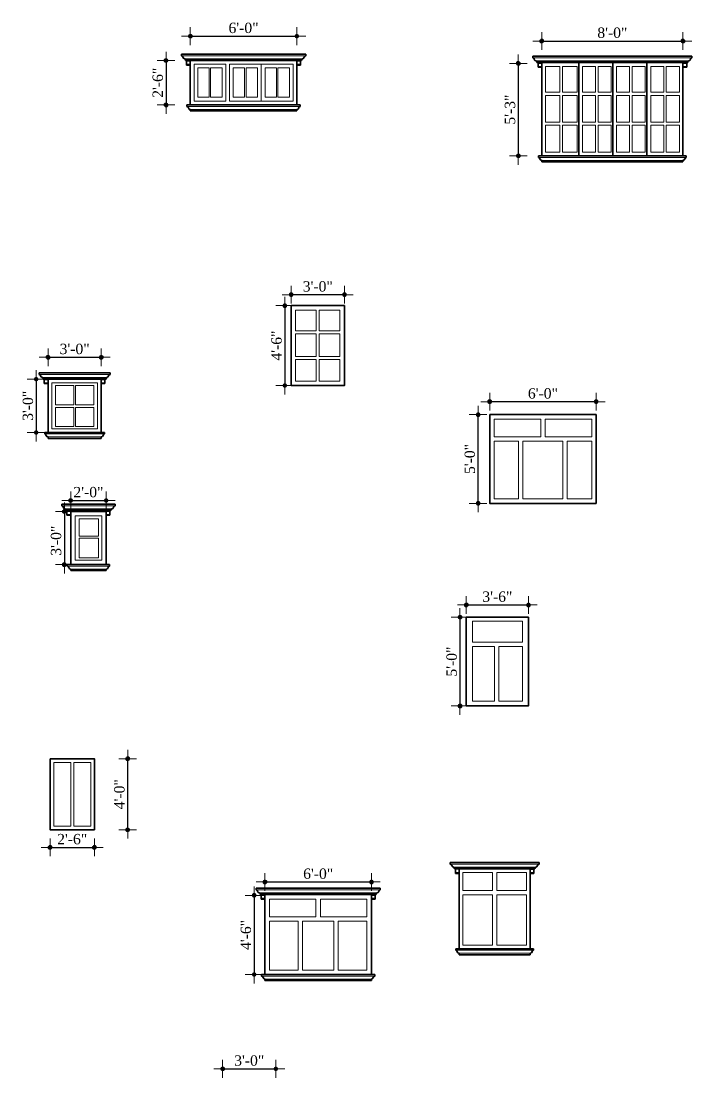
# Model space of a CAD drawing. Header units: inches. Extents: x 244 to 65245, y -2247 to 11745.
# Drawn here: x 61576 to 62030, y 9493 to 10207 of the extents above; entities that cross this region are included whole.
import ezdxf

# ---------------------------------------------------------------- set-up
doc = ezdxf.new("R2010")
doc.units = ezdxf.units.IN
doc.header["$MEASUREMENT"] = 0
for name, color, linetype, lineweight in [('CORNICE', 150, 'Continuous', 9), ('DIMENSION', 115, 'Continuous', 15), ('ELEVATION', 30, 'Continuous', 35), ('hatch', 12, 'Continuous', 9), ('WINDOW ELEVATION', 5, 'Continuous', 18), ('WINDOW FRAME', 3, 'Continuous', 15)]:
    doc.layers.add(name, color=color, linetype=linetype, lineweight=lineweight)
doc.styles.add('7 INCH', font='times.ttf', dxfattribs={"height": 7})
doc.dimstyles.new('7 INCH', dxfattribs={"dimscale": 0, "dimtxt": 7, "dimasz": 1, "dimexe": 2, "dimexo": 9, "dimgap": 2, "dimtad": 1, "dimdec": 0, "dimzin": 3, "dimdsep": 46, "dimlunit": 4, "dimtxsty": '7 INCH', "dimblk": 'DIM', "dimcen": 3, "dimdle": 3, "dimse1": 1, "dimse2": 1, "dimclrd": 256, "dimclre": 256, "dimclrt": 7, "dimadec": 1, "dimazin": 2, "dimtfac": 1, "dimtdec": 0, "dimtix": 1, "dimtofl": 0, "dimtmove": 2, "dimatfit": 3, "dimldrblk": 'DIM', "dimfxl": 2, "dimfrac": 2, "dimtolj": 2, "dimtzin": 0, "dimarcsym": 0})

# ---------------------------------------------------------------- blocks, each defined once
blk = doc.blocks.new('DIM')
at = {"layer": 'DIMENSION'}
h = blk.add_hatch(color=256, dxfattribs=at)
h.paths.add_polyline_path([(0, 1.28), (0, 0), (1.28, 0, 0.414214)])
h.paths.add_polyline_path([(1.28, 0), (0, 0), (0, -1.28, 0.414214)])
h.paths.add_polyline_path([(0, 0), (-1.28, 0, 0.414214), (0, -1.28)])
h.paths.add_polyline_path([(0, 1.28, 0.414214), (-1.28, 0), (0, 0)])
for p, q in [((-6, 0), (6, 0)), ((0, 6), (0, -6))]:
    blk.add_line(p, q, dxfattribs=at)
blk.add_circle((0, 0), 1.28, dxfattribs=at)
blk = doc.blocks.new('*D200')
at = {"layer": 'Defpoints', "color": 0, "lineweight": -2, "ltscale": 2, "transparency": 16777216}
for p in [(61625.67, 9708.99), (61648.19, 9708.99), (61625.67, 9660.99)]:
    blk.add_point(p, dxfattribs=at)
at = {"layer": 'ELEVATION', "lineweight": -2, "ltscale": 2, "transparency": 16777216}
blk.add_line((61648.19, 9661.99), (61648.19, 9707.99), dxfattribs=at)
for p, rotation in [((61648.19, 9708.99), 90), ((61648.19, 9660.99), 270)]:
    blk.add_blockref('DIM', p, dxfattribs=dict(at, rotation=rotation))
at = {"layer": 'ELEVATION', "color": 7, "ltscale": 2, "transparency": 16777216, "insert": (61642.63, 9684.99), "char_height": 7, "attachment_point": 5, "rotation": 90, "style": '7 INCH'}
blk.add_mtext('\\A2;4\'-0"', dxfattribs=at)
blk = doc.blocks.new('*D201')
at = {"layer": 'Defpoints', "color": 0, "lineweight": -2, "ltscale": 2, "transparency": 16777216}
for p in [(61595.67, 9660.99), (61625.67, 9660.99), (61625.67, 9649.07)]:
    blk.add_point(p, dxfattribs=at)
at = {"layer": 'ELEVATION', "lineweight": -2, "ltscale": 2, "transparency": 16777216}
blk.add_line((61596.67, 9649.07), (61624.67, 9649.07), dxfattribs=at)
at = {"layer": 'ELEVATION', "lineweight": -2, "ltscale": 2, "transparency": 16777216, "rotation": 180}
blk.add_blockref('DIM', (61595.67, 9649.07), dxfattribs=at)
at = {"layer": 'ELEVATION', "lineweight": -2, "ltscale": 2, "transparency": 16777216}
blk.add_blockref('DIM', (61625.67, 9649.07), dxfattribs=at)
at = {"layer": 'ELEVATION', "color": 7, "ltscale": 2, "transparency": 16777216, "insert": (61610.67, 9654.63), "char_height": 7, "attachment_point": 5, "style": '7 INCH'}
blk.add_mtext('\\A2;2\'-6"', dxfattribs=at)
blk = doc.blocks.new('*D141')
at = {"layer": 'Defpoints', "color": 0, "lineweight": -2, "ltscale": 2, "transparency": 16777216}
for p in [(61812.97, 9625.69), (61740.97, 9616.65), (61812.97, 9617.15)]:
    blk.add_point(p, dxfattribs=at)
at = {"layer": 'DIMENSION', "lineweight": -2, "ltscale": 2, "transparency": 16777216}
blk.add_line((61741.97, 9625.69), (61811.97, 9625.69), dxfattribs=at)
at = {"layer": 'DIMENSION', "lineweight": -2, "ltscale": 2, "transparency": 16777216, "rotation": 180}
blk.add_blockref('DIM', (61740.97, 9625.69), dxfattribs=at)
at = {"layer": 'DIMENSION', "lineweight": -2, "ltscale": 2, "transparency": 16777216}
blk.add_blockref('DIM', (61812.97, 9625.69), dxfattribs=at)
at = {"layer": 'DIMENSION', "color": 7, "ltscale": 2, "transparency": 16777216, "insert": (61776.97, 9631.25), "char_height": 7, "attachment_point": 5, "style": '7 INCH'}
blk.add_mtext('\\A2;6\'-0"', dxfattribs=at)
blk = doc.blocks.new('*D142')
at = {"layer": 'Defpoints', "color": 0, "lineweight": -2, "ltscale": 2, "transparency": 16777216}
for p in [(61740.97, 9616.65), (61733.67, 9563.15), (61740.97, 9563.15)]:
    blk.add_point(p, dxfattribs=at)
at = {"layer": 'DIMENSION', "lineweight": -2, "ltscale": 2, "transparency": 16777216}
blk.add_line((61733.67, 9615.65), (61733.67, 9564.15), dxfattribs=at)
for p, rotation in [((61733.67, 9616.65), 90), ((61733.67, 9563.15), 270)]:
    blk.add_blockref('DIM', p, dxfattribs=dict(at, rotation=rotation))
at = {"layer": 'DIMENSION', "color": 7, "ltscale": 2, "transparency": 16777216, "insert": (61728.11, 9589.9), "char_height": 7, "attachment_point": 5, "rotation": 90, "style": '7 INCH'}
blk.add_mtext('\\A2;4\'-6"', dxfattribs=at)
blk = doc.blocks.new('*D83')
at = {"layer": 'Defpoints', "color": 0, "lineweight": -2, "ltscale": 2, "transparency": 16777216}
for p in [(61928.09, 10178.83), (61912.25, 10116.33), (61928.09, 10116.33)]:
    blk.add_point(p, dxfattribs=at)
at = {"layer": 'DIMENSION', "lineweight": -2, "ltscale": 2, "transparency": 16777216}
blk.add_line((61912.25, 10177.83), (61912.25, 10117.33), dxfattribs=at)
for p, rotation in [((61912.25, 10178.83), 90), ((61912.25, 10116.33), 270)]:
    blk.add_blockref('DIM', p, dxfattribs=dict(at, rotation=rotation))
at = {"layer": 'DIMENSION', "color": 7, "ltscale": 2, "transparency": 16777216, "insert": (61906.69, 10147.58), "char_height": 7, "attachment_point": 5, "rotation": 90, "style": '7 INCH'}
blk.add_mtext('\\A2;5\'-3"', dxfattribs=at)
blk = doc.blocks.new('*D84')
at = {"layer": 'Defpoints', "color": 0, "lineweight": -2, "ltscale": 2, "transparency": 16777216}
for p in [(62023.6, 10193.95), (61928.09, 10172.02), (62023.6, 10172.02)]:
    blk.add_point(p, dxfattribs=at)
at = {"layer": 'DIMENSION', "lineweight": -2, "ltscale": 2, "transparency": 16777216}
blk.add_line((61929.09, 10193.95), (62022.6, 10193.95), dxfattribs=at)
at = {"layer": 'DIMENSION', "lineweight": -2, "ltscale": 2, "transparency": 16777216, "rotation": 180}
blk.add_blockref('DIM', (61928.09, 10193.95), dxfattribs=at)
at = {"layer": 'DIMENSION', "lineweight": -2, "ltscale": 2, "transparency": 16777216}
blk.add_blockref('DIM', (62023.6, 10193.95), dxfattribs=at)
at = {"layer": 'DIMENSION', "color": 7, "ltscale": 2, "transparency": 16777216, "insert": (61975.85, 10199.51), "char_height": 7, "attachment_point": 5, "style": '7 INCH'}
blk.add_mtext('\\A2;8\'-0"', dxfattribs=at)
blk = doc.blocks.new('*D47')
at = {"layer": 'Defpoints', "color": 0, "lineweight": -2, "ltscale": 2, "transparency": 16777216}
for p in [(61762.52, 10197.22), (61690.52, 10175.84), (61762.52, 10175.84)]:
    blk.add_point(p, dxfattribs=at)
at = {"layer": 'DIMENSION', "lineweight": -2, "ltscale": 2, "transparency": 16777216}
blk.add_line((61691.52, 10197.22), (61761.52, 10197.22), dxfattribs=at)
at = {"layer": 'DIMENSION', "lineweight": -2, "ltscale": 2, "transparency": 16777216, "rotation": 180}
blk.add_blockref('DIM', (61690.52, 10197.22), dxfattribs=at)
at = {"layer": 'DIMENSION', "lineweight": -2, "ltscale": 2, "transparency": 16777216}
blk.add_blockref('DIM', (61762.52, 10197.22), dxfattribs=at)
at = {"layer": 'DIMENSION', "color": 7, "ltscale": 2, "transparency": 16777216, "insert": (61726.52, 10202.78), "char_height": 7, "attachment_point": 5, "style": '7 INCH'}
blk.add_mtext('\\A2;6\'-0"', dxfattribs=at)
blk = doc.blocks.new('*D48')
at = {"layer": 'Defpoints', "color": 0, "lineweight": -2, "ltscale": 2, "transparency": 16777216}
for p in [(61693.27, 10180.74), (61674.11, 10150.74), (61693.27, 10150.74)]:
    blk.add_point(p, dxfattribs=at)
at = {"layer": 'DIMENSION', "lineweight": -2, "ltscale": 2, "transparency": 16777216}
blk.add_line((61674.11, 10179.74), (61674.11, 10151.74), dxfattribs=at)
for p, rotation in [((61674.11, 10180.74), 90), ((61674.11, 10150.74), 270)]:
    blk.add_blockref('DIM', p, dxfattribs=dict(at, rotation=rotation))
at = {"layer": 'DIMENSION', "color": 7, "ltscale": 2, "transparency": 16777216, "insert": (61668.55, 10165.74), "char_height": 7, "attachment_point": 5, "rotation": 90, "style": '7 INCH'}
blk.add_mtext('\\A2;2\'-6"', dxfattribs=at)
blk = doc.blocks.new('*D49')
at = {"layer": 'Defpoints', "color": 0, "lineweight": -2, "ltscale": 2, "transparency": 16777216}
for p in [(61630.32, 9980.25), (61594.32, 9960.51), (61630.32, 9960.51)]:
    blk.add_point(p, dxfattribs=at)
at = {"layer": 'DIMENSION', "lineweight": -2, "ltscale": 2, "transparency": 16777216}
blk.add_line((61595.32, 9980.25), (61629.32, 9980.25), dxfattribs=at)
at = {"layer": 'DIMENSION', "lineweight": -2, "ltscale": 2, "transparency": 16777216, "rotation": 180}
blk.add_blockref('DIM', (61594.32, 9980.25), dxfattribs=at)
at = {"layer": 'DIMENSION', "lineweight": -2, "ltscale": 2, "transparency": 16777216}
blk.add_blockref('DIM', (61630.32, 9980.25), dxfattribs=at)
at = {"layer": 'DIMENSION', "color": 7, "ltscale": 2, "transparency": 16777216, "insert": (61612.32, 9985.82), "char_height": 7, "attachment_point": 5, "style": '7 INCH'}
blk.add_mtext('\\A2;3\'-0"', dxfattribs=at)
blk = doc.blocks.new('*D50')
at = {"layer": 'Defpoints', "color": 0, "lineweight": -2, "ltscale": 2, "transparency": 16777216}
for p in [(61596.42, 9965.44), (61586.31, 9929.44), (61596.42, 9929.44)]:
    blk.add_point(p, dxfattribs=at)
at = {"layer": 'DIMENSION', "lineweight": -2, "ltscale": 2, "transparency": 16777216}
blk.add_line((61586.31, 9964.44), (61586.31, 9930.44), dxfattribs=at)
for p, rotation in [((61586.31, 9965.44), 90), ((61586.31, 9929.44), 270)]:
    blk.add_blockref('DIM', p, dxfattribs=dict(at, rotation=rotation))
at = {"layer": 'DIMENSION', "color": 7, "ltscale": 2, "transparency": 16777216, "insert": (61580.75, 9947.44), "char_height": 7, "attachment_point": 5, "rotation": 90, "style": '7 INCH'}
blk.add_mtext('\\A2;3\'-0"', dxfattribs=at)
blk = doc.blocks.new('*D87')
at = {"layer": 'Defpoints', "color": 0, "lineweight": -2, "ltscale": 2, "transparency": 16777216}
for p in [(61885.1, 9941.51), (61892.91, 9941.51), (61892.91, 9881.51)]:
    blk.add_point(p, dxfattribs=at)
at = {"layer": 'DIMENSION', "lineweight": -2, "ltscale": 2, "transparency": 16777216}
blk.add_line((61885.1, 9882.51), (61885.1, 9940.51), dxfattribs=at)
for p, rotation in [((61885.1, 9941.51), 90), ((61885.1, 9881.51), 270)]:
    blk.add_blockref('DIM', p, dxfattribs=dict(at, rotation=rotation))
at = {"layer": 'DIMENSION', "color": 7, "ltscale": 2, "transparency": 16777216, "insert": (61879.54, 9911.51), "char_height": 7, "attachment_point": 5, "rotation": 90, "style": '7 INCH'}
blk.add_mtext('\\A2;5\'-0"', dxfattribs=at)
blk = doc.blocks.new('*D88')
at = {"layer": 'Defpoints', "color": 0, "lineweight": -2, "transparency": 16777216}
for p in [(61892.91, 9950.21), (61892.91, 9941.51), (61964.91, 9941.51)]:
    blk.add_point(p, dxfattribs=at)
at = {"layer": 'hatch', "lineweight": -2, "transparency": 16777216}
blk.add_line((61963.91, 9950.21), (61893.91, 9950.21), dxfattribs=at)
at = {"layer": 'hatch', "lineweight": -2, "transparency": 16777216, "rotation": 180}
blk.add_blockref('DIM', (61892.91, 9950.21), dxfattribs=at)
at = {"layer": 'hatch', "lineweight": -2, "transparency": 16777216}
blk.add_blockref('DIM', (61964.91, 9950.21), dxfattribs=at)
at = {"layer": 'hatch', "color": 7, "transparency": 16777216, "insert": (61928.91, 9955.78), "char_height": 7, "attachment_point": 5, "style": '7 INCH'}
blk.add_mtext('\\A2;6\'-0"', dxfattribs=at)
blk = doc.blocks.new('*D89')
at = {"layer": 'Defpoints', "color": 0, "lineweight": -2, "ltscale": 2, "transparency": 16777216}
for p in [(61877.11, 9804.61), (61872.82, 9744.61), (61877.11, 9744.61)]:
    blk.add_point(p, dxfattribs=at)
at = {"layer": 'DIMENSION', "lineweight": -2, "ltscale": 2, "transparency": 16777216}
blk.add_line((61872.82, 9803.61), (61872.82, 9745.61), dxfattribs=at)
for p, rotation in [((61872.82, 9804.61), 90), ((61872.82, 9744.61), 270)]:
    blk.add_blockref('DIM', p, dxfattribs=dict(at, rotation=rotation))
at = {"layer": 'DIMENSION', "color": 7, "ltscale": 2, "transparency": 16777216, "insert": (61867.26, 9774.61), "char_height": 7, "attachment_point": 5, "rotation": 90, "style": '7 INCH'}
blk.add_mtext('\\A2;5\'-0"', dxfattribs=at)
blk = doc.blocks.new('*D90')
at = {"layer": 'Defpoints', "color": 0, "lineweight": -2, "transparency": 16777216}
for p in [(61919.11, 9812.88), (61877.11, 9804.61), (61919.11, 9804.61)]:
    blk.add_point(p, dxfattribs=at)
at = {"layer": 'DIMENSION', "lineweight": -2, "transparency": 16777216}
blk.add_line((61878.11, 9812.88), (61918.11, 9812.88), dxfattribs=at)
at = {"layer": 'DIMENSION', "lineweight": -2, "transparency": 16777216, "rotation": 180}
blk.add_blockref('DIM', (61877.11, 9812.88), dxfattribs=at)
at = {"layer": 'DIMENSION', "lineweight": -2, "transparency": 16777216}
blk.add_blockref('DIM', (61919.11, 9812.88), dxfattribs=at)
at = {"layer": 'DIMENSION', "color": 7, "transparency": 16777216, "insert": (61898.11, 9818.44), "char_height": 7, "attachment_point": 5, "style": '7 INCH'}
blk.add_mtext('\\A2;3\'-6"', dxfattribs=at)
blk = doc.blocks.new('*D57')
at = {"layer": 'Defpoints', "color": 0, "lineweight": -2, "ltscale": 2, "transparency": 16777216}
for p in [(61609.65, 9876.11), (61605.36, 9840.11), (61609.65, 9840.11)]:
    blk.add_point(p, dxfattribs=at)
at = {"layer": 'DIMENSION', "lineweight": -2, "ltscale": 2, "transparency": 16777216}
blk.add_line((61605.36, 9875.11), (61605.36, 9841.11), dxfattribs=at)
for p, rotation in [((61605.36, 9876.11), 90), ((61605.36, 9840.11), 270)]:
    blk.add_blockref('DIM', p, dxfattribs=dict(at, rotation=rotation))
at = {"layer": 'DIMENSION', "color": 7, "ltscale": 2, "transparency": 16777216, "insert": (61599.8, 9856.29), "char_height": 7, "attachment_point": 5, "rotation": 90, "style": '7 INCH'}
blk.add_mtext('\\A2;3\'-0"', dxfattribs=at)
blk = doc.blocks.new('*D58')
at = {"layer": 'Defpoints', "color": 0, "lineweight": -2, "ltscale": 2, "transparency": 16777216}
for p in [(61633.65, 9883.52), (61609.65, 9876.11), (61633.65, 9876.11)]:
    blk.add_point(p, dxfattribs=at)
at = {"layer": 'DIMENSION', "lineweight": -2, "ltscale": 2, "transparency": 16777216}
blk.add_line((61610.65, 9883.52), (61632.65, 9883.52), dxfattribs=at)
at = {"layer": 'DIMENSION', "lineweight": -2, "ltscale": 2, "transparency": 16777216, "rotation": 180}
blk.add_blockref('DIM', (61609.65, 9883.52), dxfattribs=at)
at = {"layer": 'DIMENSION', "lineweight": -2, "ltscale": 2, "transparency": 16777216}
blk.add_blockref('DIM', (61633.65, 9883.52), dxfattribs=at)
at = {"layer": 'DIMENSION', "color": 7, "ltscale": 2, "transparency": 16777216, "insert": (61621.65, 9889.08), "char_height": 7, "attachment_point": 5, "style": '7 INCH'}
blk.add_mtext('\\A2;2\'-0"', dxfattribs=at)
blk = doc.blocks.new('*D61')
at = {"layer": 'Defpoints', "color": 0, "lineweight": -2, "ltscale": 2, "transparency": 16777216}
for p in [(61758.71, 10015.13), (61754.43, 9961.13), (61758.71, 9961.13)]:
    blk.add_point(p, dxfattribs=at)
at = {"layer": 'DIMENSION', "lineweight": -2, "ltscale": 2, "transparency": 16777216}
blk.add_line((61754.43, 10014.13), (61754.43, 9962.13), dxfattribs=at)
for p, rotation in [((61754.43, 10015.13), 90), ((61754.43, 9961.13), 270)]:
    blk.add_blockref('DIM', p, dxfattribs=dict(at, rotation=rotation))
at = {"layer": 'DIMENSION', "color": 7, "ltscale": 2, "transparency": 16777216, "insert": (61748.87, 9988.13), "char_height": 7, "attachment_point": 5, "rotation": 90, "style": '7 INCH'}
blk.add_mtext('\\A2;4\'-6"', dxfattribs=at)
blk = doc.blocks.new('*D62')
at = {"layer": 'Defpoints', "color": 0, "lineweight": -2, "transparency": 16777216}
for p in [(61758.71, 10022.53), (61758.71, 10015.13), (61794.71, 10015.13)]:
    blk.add_point(p, dxfattribs=at)
at = {"layer": 'DIMENSION', "lineweight": -2, "transparency": 16777216}
blk.add_line((61793.71, 10022.53), (61759.71, 10022.53), dxfattribs=at)
at = {"layer": 'DIMENSION', "lineweight": -2, "transparency": 16777216, "rotation": 180}
blk.add_blockref('DIM', (61758.71, 10022.53), dxfattribs=at)
at = {"layer": 'DIMENSION', "lineweight": -2, "transparency": 16777216}
blk.add_blockref('DIM', (61794.71, 10022.53), dxfattribs=at)
at = {"layer": 'DIMENSION', "color": 7, "transparency": 16777216, "insert": (61776.71, 10028.1), "char_height": 7, "attachment_point": 5, "style": '7 INCH'}
blk.add_mtext('\\A2;3\'-0"', dxfattribs=at)
blk = doc.blocks.new('*D74')
at = {"layer": 'Defpoints', "color": 0, "lineweight": -2, "transparency": 16777216}
for p in [(61748.36, 9499.44), (61712.36, 9491.38), (61748.36, 9491.38)]:
    blk.add_point(p, dxfattribs=at)
at = {"layer": 'DIMENSION', "lineweight": -2, "transparency": 16777216}
blk.add_line((61713.36, 9499.44), (61747.36, 9499.44), dxfattribs=at)
at = {"layer": 'DIMENSION', "lineweight": -2, "transparency": 16777216, "rotation": 180}
blk.add_blockref('DIM', (61712.36, 9499.44), dxfattribs=at)
at = {"layer": 'DIMENSION', "lineweight": -2, "transparency": 16777216}
blk.add_blockref('DIM', (61748.36, 9499.44), dxfattribs=at)
at = {"layer": 'DIMENSION', "color": 7, "transparency": 16777216, "insert": (61730.36, 9505), "char_height": 7, "attachment_point": 5, "style": '7 INCH'}
blk.add_mtext('\\A2;3\'-0"', dxfattribs=at)

msp = doc.modelspace()

# ---------------------------------------------------------------- linework, layer by layer
at = {"layer": 'CORNICE'}
for p, q in [((61768.52, 10184.01), (61684.52, 10184.01)), ((61766.26, 10181.98), (61686.78, 10181.98)), ((61765.76, 10181.49), (61687.28, 10181.49)), ((61690.52, 10180.24), (61688.02, 10180.24)), ((61690.52, 10178.24), (61688.02, 10178.24)), ((61762.52, 10180.24), (61765.02, 10180.24)), ((61762.52, 10178.24), (61765.02, 10178.24)), ((62029.6, 10182.6), (61922.09, 10182.6)), ((62027.34, 10180.57), (61924.35, 10180.57)), ((62026.84, 10180.08), (61924.85, 10180.08)), ((61928.09, 10178.83), (61925.59, 10178.83)), ((62023.6, 10178.83), (62026.1, 10178.83)), ((61928.09, 10176.83), (61925.59, 10176.83)), ((62023.6, 10176.83), (62026.1, 10176.83)), ((61764.78, 10149.74), (61688.26, 10149.74)), ((61762.52, 10147.71), (61690.52, 10147.71)), ((62025.86, 10115.33), (61925.83, 10115.33)), ((62023.6, 10113.3), (61928.09, 10113.3)), ((61636.32, 9968.71), (61588.32, 9968.71)), ((61634.06, 9966.68), (61590.58, 9966.68)), ((61633.56, 9966.19), (61590.58, 9966.19)), ((61594.32, 9964.94), (61591.82, 9964.94)), ((61594.32, 9962.94), (61591.82, 9962.94)), ((61630.32, 9964.94), (61632.82, 9964.94)), ((61630.32, 9962.94), (61632.82, 9962.94)), ((61632.58, 9928.44), (61592.06, 9928.44)), ((61630.32, 9926.41), (61594.32, 9926.41)), ((61639.65, 9879.88), (61603.65, 9879.88)), ((61637.39, 9877.86), (61605.91, 9877.86)), ((61637.39, 9877.36), (61606.41, 9877.36)), ((61609.65, 9876.11), (61607.15, 9876.11)), ((61609.65, 9874.11), (61607.15, 9874.11)), ((61633.65, 9876.11), (61636.15, 9876.11)), ((61633.65, 9874.11), (61636.15, 9874.11)), ((61635.91, 9839.11), (61607.39, 9839.11)), ((61633.65, 9837.09), (61609.65, 9837.09)), ((61926.27, 9637.79), (61866.27, 9637.79)), ((61924.01, 9635.76), (61868.53, 9635.76)), ((61923.51, 9635.27), (61868.53, 9635.27)), ((61872.27, 9632.02), (61869.77, 9632.02)), ((61920.27, 9634.02), (61922.77, 9634.02)), ((61920.27, 9632.02), (61922.77, 9632.02)), ((61818.97, 9620.42), (61734.97, 9620.42)), ((61816.71, 9618.39), (61737.23, 9618.39)), ((61816.21, 9617.9), (61737.73, 9617.9)), ((61740.97, 9616.65), (61738.47, 9616.65)), ((61740.97, 9614.65), (61738.47, 9614.65)), ((61812.97, 9616.65), (61815.47, 9616.65)), ((61812.97, 9614.65), (61815.47, 9614.65)), ((61922.53, 9579.52), (61870.01, 9579.52)), ((61920.27, 9577.49), (61872.27, 9577.49)), ((61815.23, 9562.15), (61738.71, 9562.15)), ((61812.97, 9560.12), (61740.97, 9560.12))]:
    msp.add_line(p, q, dxfattribs=at)
at = {"layer": 'DIMENSION', "ltscale": 2}
for p, q in [((61940.44, 10176.83), (61940.44, 10159.42)), ((61952, 10176.83), (61952, 10159.42)), ((61964.49, 10176.83), (61964.49, 10159.42)), ((61975.06, 10176.83), (61975.06, 10159.42)), ((61987.44, 10176.83), (61987.44, 10159.42)), ((61998, 10176.83), (61998, 10159.42)), ((62010.6, 10176.83), (62010.6, 10159.42)), ((62021.17, 10176.83), (62021.17, 10159.42)), ((61930.59, 10159.42), (61940.44, 10159.42)), ((61930.59, 10157.22), (61940.44, 10157.22)), ((61940.44, 10157.22), (61940.44, 10139.2)), ((61942.16, 10159.42), (61952, 10159.42)), ((61942.16, 10157.22), (61952, 10157.22)), ((61952, 10157.22), (61952, 10139.2)), ((61955.65, 10159.42), (61964.49, 10159.42)), ((61955.65, 10157.22), (61964.49, 10157.22)), ((61964.49, 10157.22), (61964.49, 10139.2)), ((61966.21, 10159.42), (61975.06, 10159.42)), ((61966.21, 10157.22), (61975.06, 10157.22)), ((61975.06, 10157.22), (61975.06, 10139.2)), ((61978.59, 10159.42), (61987.44, 10159.42)), ((61978.59, 10157.22), (61987.44, 10157.22)), ((61987.44, 10157.22), (61987.44, 10139.2)), ((61989.16, 10159.42), (61998, 10159.42)), ((61989.16, 10157.22), (61998, 10157.22)), ((61998, 10157.22), (61998, 10139.2)), ((62001.76, 10159.42), (62010.6, 10159.42)), ((62001.76, 10157.22), (62010.6, 10157.22)), ((62010.6, 10157.22), (62010.6, 10139.2)), ((62012.33, 10159.42), (62021.17, 10159.42)), ((62012.33, 10157.22), (62021.17, 10157.22)), ((62021.17, 10157.22), (62021.17, 10139.2)), ((61930.59, 10137.08), (61940.44, 10137.08)), ((61940.44, 10137.08), (61940.44, 10118.83)), ((61942.16, 10137.08), (61952, 10137.08)), ((61952, 10137.08), (61952, 10118.83)), ((61955.65, 10137.08), (61964.49, 10137.08)), ((61964.49, 10137.08), (61964.49, 10118.83)), ((61966.21, 10137.08), (61975.06, 10137.08)), ((61975.06, 10137.08), (61975.06, 10118.83)), ((61978.59, 10137.08), (61987.44, 10137.08)), ((61987.44, 10137.08), (61987.44, 10118.83)), ((61989.16, 10137.08), (61998, 10137.08)), ((61998, 10137.08), (61998, 10118.83)), ((62001.76, 10137.08), (62010.6, 10137.08)), ((62010.6, 10137.08), (62010.6, 10118.83)), ((62012.33, 10137.08), (62021.17, 10137.08)), ((62021.17, 10137.08), (62021.17, 10118.83))]:
    msp.add_line(p, q, dxfattribs=at)
msp.add_lwpolyline([(61612.65, 9873.11), (61612.65, 9843.11), (61630.65, 9843.11), (61630.65, 9873.11), (61612.65, 9873.11), (61612.65, 9873.07)], dxfattribs=at)
for points in [[(61615.46, 9870.99), (61628.39, 9870.99), (61628.39, 9859.28), (61615.46, 9859.28)], [(61615.49, 9858.03), (61628.43, 9858.03), (61628.43, 9844.79), (61615.49, 9844.79)]]:
    msp.add_lwpolyline(points, close=True, dxfattribs=at)
at = {"layer": 'ELEVATION', "linetype": 'Continuous'}
for p, q in [((61768.52, 10185.01), (61684.52, 10185.01)), ((61684.52, 10184.01), (61684.52, 10185.01)), ((61684.52, 10184.01), (61684.52, 10185.01)), ((61768.52, 10184.01), (61768.52, 10185.01)), ((61768.52, 10184.01), (61768.52, 10185.01)), ((61686.78, 10181.98), (61686.78, 10181.49)), ((61687.28, 10181.49), (61686.78, 10181.49)), ((61687.28, 10181.49), (61687.28, 10180.74)), ((61688.02, 10180.74), (61687.28, 10180.74)), ((61688.02, 10180.74), (61688.02, 10177.74)), ((61688.02, 10180.74), (61765.02, 10180.74)), ((61690.52, 10177.74), (61688.02, 10177.74)), ((61762.52, 10177.74), (61765.02, 10177.74)), ((61765.02, 10180.74), (61765.76, 10180.74)), ((61765.02, 10180.74), (61765.02, 10177.74)), ((61765.76, 10181.49), (61766.26, 10181.49)), ((61765.76, 10181.49), (61765.76, 10180.74)), ((61766.26, 10181.98), (61766.26, 10181.49)), ((62029.6, 10183.6), (61922.09, 10183.6)), ((61922.09, 10182.6), (61922.09, 10183.6)), ((61922.09, 10182.6), (61922.09, 10183.6)), ((61924.35, 10180.57), (61924.35, 10180.08)), ((61924.85, 10180.08), (61924.35, 10180.08)), ((61924.85, 10180.08), (61924.85, 10179.33)), ((61925.59, 10179.33), (61924.85, 10179.33)), ((61925.59, 10179.33), (61925.59, 10176.33)), ((61925.59, 10179.33), (62026.1, 10179.33)), ((61953.15, 10179.33), (61953.15, 10116.33)), ((61976.21, 10179.33), (61976.21, 10116.33)), ((61999.26, 10179.33), (61999.26, 10116.33)), ((62026.1, 10179.33), (62026.84, 10179.33)), ((62026.1, 10179.33), (62026.1, 10176.33)), ((62026.84, 10180.08), (62027.34, 10180.08)), ((62026.84, 10180.08), (62026.84, 10179.33)), ((62027.34, 10180.57), (62027.34, 10180.08)), ((62029.6, 10182.6), (62029.6, 10183.6)), ((62029.6, 10182.6), (62029.6, 10183.6)), ((61928.09, 10176.33), (61925.59, 10176.33)), ((62023.6, 10176.33), (62026.1, 10176.33)), ((61688.26, 10149.74), (61688.26, 10150.74)), ((61764.78, 10150.74), (61688.26, 10150.74)), ((61764.78, 10149.74), (61764.78, 10150.74)), ((61690.52, 10147.71), (61690.52, 10146.74)), ((61762.52, 10146.74), (61690.52, 10146.74)), ((61762.52, 10147.71), (61762.52, 10146.74)), ((61925.83, 10115.33), (61925.83, 10116.33)), ((62025.86, 10116.33), (61925.83, 10116.33)), ((61928.09, 10113.3), (61928.09, 10112.33)), ((62023.6, 10113.3), (62023.6, 10112.33)), ((62025.86, 10115.33), (62025.86, 10116.33)), ((62023.6, 10112.33), (61928.09, 10112.33)), ((61636.32, 9969.71), (61588.32, 9969.71)), ((61588.32, 9968.71), (61588.32, 9969.71)), ((61588.32, 9968.71), (61588.32, 9969.71)), ((61590.58, 9966.68), (61590.58, 9966.19)), ((61591.08, 9966.19), (61590.58, 9966.19)), ((61591.08, 9966.19), (61591.08, 9965.44)), ((61591.82, 9965.44), (61591.08, 9965.44)), ((61591.08, 9965.44), (61632.82, 9965.44)), ((61591.82, 9965.44), (61591.82, 9962.44)), ((61632.82, 9965.44), (61633.56, 9965.44)), ((61632.82, 9965.44), (61632.82, 9962.44)), ((61633.56, 9966.19), (61634.06, 9966.19)), ((61633.56, 9966.19), (61633.56, 9965.44)), ((61634.06, 9966.68), (61634.06, 9966.19)), ((61636.32, 9968.71), (61636.32, 9969.71)), ((61636.32, 9968.71), (61636.32, 9969.71)), ((61594.32, 9962.44), (61591.82, 9962.44)), ((61630.32, 9962.44), (61632.82, 9962.44)), ((61592.06, 9928.44), (61592.06, 9929.44)), ((61632.58, 9929.44), (61592.06, 9929.44)), ((61632.58, 9928.44), (61632.58, 9929.44)), ((61594.32, 9926.41), (61594.32, 9925.44)), ((61630.32, 9925.44), (61594.32, 9925.44)), ((61630.32, 9926.41), (61630.32, 9925.44)), ((61639.65, 9880.88), (61603.65, 9880.88)), ((61603.65, 9879.88), (61603.65, 9880.88)), ((61603.65, 9879.88), (61603.65, 9880.88)), ((61605.91, 9877.86), (61605.91, 9877.36)), ((61606.41, 9877.36), (61605.91, 9877.36)), ((61606.41, 9877.36), (61606.41, 9876.61)), ((61636.89, 9877.36), (61636.89, 9876.61)), ((61636.89, 9877.36), (61637.39, 9877.36)), ((61637.39, 9877.86), (61637.39, 9877.36)), ((61639.65, 9879.88), (61639.65, 9880.88)), ((61639.65, 9879.88), (61639.65, 9880.88)), ((61607.15, 9876.61), (61606.41, 9876.61)), ((61607.15, 9876.61), (61636.89, 9876.61)), ((61607.15, 9876.61), (61607.15, 9873.61)), ((61609.65, 9873.61), (61607.15, 9873.61)), ((61633.65, 9873.61), (61636.15, 9873.61)), ((61636.15, 9876.61), (61636.15, 9873.61)), ((61636.15, 9876.61), (61636.89, 9876.61)), ((61607.38, 9839.11), (61607.38, 9840.11)), ((61635.91, 9840.11), (61609.65, 9840.11)), ((61609.65, 9837.09), (61609.65, 9836.11)), ((61633.65, 9836.11), (61609.65, 9836.11)), ((61633.65, 9837.09), (61633.65, 9836.11)), ((61635.92, 9839.11), (61635.92, 9840.11)), ((61926.27, 9638.79), (61866.27, 9638.79)), ((61866.27, 9637.79), (61866.27, 9638.79)), ((61866.27, 9637.79), (61866.27, 9638.79)), ((61868.53, 9635.76), (61868.53, 9635.27)), ((61869.03, 9635.27), (61868.53, 9635.27)), ((61869.03, 9635.27), (61869.03, 9634.52)), ((61869.77, 9634.52), (61869.03, 9634.52)), ((61869.03, 9634.52), (61922.77, 9634.52)), ((61869.77, 9634.52), (61869.77, 9631.52)), ((61922.77, 9634.52), (61923.51, 9634.52)), ((61922.77, 9634.52), (61922.77, 9631.52)), ((61923.51, 9635.27), (61924.01, 9635.27)), ((61923.51, 9635.27), (61923.51, 9634.52)), ((61924.01, 9635.76), (61924.01, 9635.27)), ((61926.27, 9637.79), (61926.27, 9638.79)), ((61926.27, 9637.79), (61926.27, 9638.79)), ((61872.27, 9631.52), (61869.77, 9631.52)), ((61920.27, 9631.52), (61922.77, 9631.52)), ((61818.97, 9621.42), (61734.97, 9621.42)), ((61734.97, 9620.42), (61734.97, 9621.42)), ((61734.97, 9620.42), (61734.97, 9621.42)), ((61818.97, 9620.42), (61818.97, 9621.42)), ((61818.97, 9620.42), (61818.97, 9621.42)), ((61737.23, 9618.39), (61737.23, 9617.9)), ((61737.73, 9617.9), (61737.23, 9617.9)), ((61737.73, 9617.9), (61737.73, 9617.15)), ((61738.47, 9617.15), (61737.73, 9617.15)), ((61738.47, 9617.15), (61738.47, 9614.15)), ((61738.47, 9617.15), (61815.47, 9617.15)), ((61740.97, 9614.15), (61738.47, 9614.15)), ((61812.97, 9614.15), (61815.47, 9614.15)), ((61815.47, 9617.15), (61816.21, 9617.15)), ((61815.47, 9617.15), (61815.47, 9614.15)), ((61816.21, 9617.9), (61816.71, 9617.9)), ((61816.21, 9617.9), (61816.21, 9617.15)), ((61816.71, 9618.39), (61816.71, 9617.9)), ((61870.01, 9579.52), (61870.01, 9580.52)), ((61922.53, 9580.52), (61870.01, 9580.52)), ((61872.27, 9577.49), (61872.27, 9576.52)), ((61920.27, 9577.49), (61920.27, 9576.52)), ((61922.53, 9579.52), (61922.53, 9580.52)), ((61920.27, 9576.52), (61872.27, 9576.52)), ((61738.71, 9562.15), (61738.71, 9563.15)), ((61815.23, 9563.15), (61738.71, 9563.15)), ((61815.23, 9562.15), (61815.23, 9563.15)), ((61740.97, 9560.12), (61740.97, 9559.15)), ((61812.97, 9559.15), (61740.97, 9559.15)), ((61812.97, 9560.12), (61812.97, 9559.15))]:
    msp.add_line(p, q, dxfattribs=at)
at = {"layer": 'ELEVATION', "ltscale": 2}
msp.add_line((61633.65, 9840.11), (61607.38, 9840.11), dxfattribs=at)
at = {"layer": 'ELEVATION', "linetype": 'Continuous'}
for points in [[(61690.52, 10180.74), (61762.52, 10180.74), (61762.52, 10150.74), (61690.52, 10150.74)], [(61928.09, 10179.33), (62023.6, 10179.33), (62023.6, 10116.33), (61928.09, 10116.33)], [(61594.32, 9965.44), (61630.32, 9965.44), (61630.32, 9929.44), (61594.32, 9929.44)], [(61595.67, 9708.99), (61625.67, 9708.99), (61625.67, 9660.99), (61595.67, 9660.99)], [(61872.27, 9634.52), (61920.27, 9634.52), (61920.27, 9580.52), (61872.27, 9580.52)]]:
    msp.add_lwpolyline(points, close=True, dxfattribs=at)
at = {"layer": 'ELEVATION'}
for points in [[(61758.71, 9961.13), (61794.71, 9961.13), (61794.71, 10015.13), (61758.71, 10015.13)], [(61892.91, 9941.51), (61892.91, 9881.51), (61964.91, 9881.51), (61964.91, 9941.51)], [(61877.11, 9744.61), (61919.11, 9744.61), (61919.11, 9804.61), (61877.11, 9804.61)], [(61740.97, 9617.15), (61740.97, 9563.15), (61812.97, 9563.15), (61812.97, 9617.15)]]:
    msp.add_lwpolyline(points, close=True, dxfattribs=at)
at = {"layer": 'ELEVATION', "ltscale": 2}
msp.add_lwpolyline([(61609.65, 9876.11), (61609.65, 9840.11), (61633.65, 9840.11), (61633.65, 9876.11), (61609.65, 9876.11)], close=True, dxfattribs=at)
at = {"layer": 'ELEVATION', "linetype": 'Continuous'}
for centre, start, end in [((61684.26, 10182.75), 11.637, 78.363), ((61686.78, 10183.27), 191.637, 270), ((61766.26, 10183.27), 270, 348.363), ((61768.78, 10182.75), 101.637, 168.363), ((61921.83, 10181.34), 11.637, 78.363), ((61924.35, 10181.86), 191.637, 270), ((62027.34, 10181.86), 270, 348.363), ((62029.86, 10181.34), 101.637, 168.363), ((61688, 10148.48), 11.637, 78.363), ((61765.04, 10148.48), 101.637, 168.363), ((61690.52, 10149), 191.637, 270), ((61762.52, 10149), 270, 348.363), ((61925.58, 10114.07), 11.637, 78.363), ((61928.09, 10114.59), 191.637, 270), ((62023.6, 10114.59), 270, 348.363), ((62026.12, 10114.07), 101.637, 168.363), ((61588.06, 9967.45), 11.637, 78.363), ((61590.58, 9967.97), 191.637, 270), ((61634.06, 9967.97), 270, 348.363), ((61636.58, 9967.45), 101.637, 168.363), ((61591.8, 9927.18), 11.637, 78.363), ((61594.32, 9927.7), 191.637, 270), ((61630.32, 9927.7), 270, 348.363), ((61632.84, 9927.18), 101.637, 168.363), ((61603.39, 9878.62), 11.637, 78.363), ((61605.91, 9879.14), 191.637, 270), ((61637.39, 9879.14), 270, 348.363), ((61639.91, 9878.62), 101.637, 168.363), ((61607.13, 9837.85), 11.637, 78.363), ((61609.65, 9838.37), 191.637, 270), ((61633.65, 9838.37), 270, 348.363), ((61636.17, 9837.85), 101.637, 168.363), ((61866.01, 9636.53), 11.637, 78.363), ((61868.53, 9637.05), 191.637, 270), ((61924.01, 9637.05), 270, 348.363), ((61926.53, 9636.53), 101.637, 168.363), ((61734.71, 9619.16), 11.637, 78.363), ((61819.23, 9619.16), 101.637, 168.363), ((61737.23, 9619.68), 191.637, 270), ((61816.71, 9619.68), 270, 348.363), ((61869.75, 9578.26), 11.637, 78.363), ((61872.27, 9578.78), 191.637, 270), ((61920.27, 9578.78), 270, 348.363), ((61922.79, 9578.26), 101.637, 168.363), ((61738.45, 9560.89), 11.637, 78.363), ((61740.97, 9561.41), 191.637, 270), ((61812.97, 9561.41), 270, 348.363), ((61815.49, 9560.89), 101.637, 168.363)]:
    msp.add_arc(centre, 1.29, start, end, dxfattribs=at)
at = {"layer": 'hatch'}
for p, q in [((61895.91, 9938.51), (61895.91, 9926.51)), ((61927.41, 9938.51), (61895.91, 9938.51)), ((61927.41, 9926.51), (61927.41, 9938.51)), ((61961.91, 9938.51), (61930.41, 9938.51)), ((61930.41, 9926.51), (61930.41, 9938.51)), ((61961.91, 9926.51), (61961.91, 9938.51)), ((61927.41, 9926.51), (61895.91, 9926.51)), ((61895.91, 9923.51), (61895.91, 9884.51)), ((61912.41, 9923.51), (61895.91, 9923.51)), ((61912.41, 9923.51), (61912.41, 9884.51)), ((61942.41, 9923.51), (61915.41, 9923.51)), ((61915.41, 9923.51), (61915.41, 9884.51)), ((61961.91, 9926.51), (61930.41, 9926.51)), ((61942.41, 9884.51), (61942.41, 9923.51)), ((61945.41, 9884.51), (61945.41, 9923.51)), ((61961.91, 9923.51), (61945.41, 9923.51)), ((61961.91, 9884.51), (61961.91, 9923.51)), ((61895.91, 9884.51), (61912.41, 9884.51)), ((61915.41, 9884.51), (61942.41, 9884.51)), ((61945.41, 9884.51), (61961.91, 9884.51)), ((61896.2, 9784.84), (61896.2, 9747.82)), ((61899.2, 9784.84), (61899.2, 9747.82))]:
    msp.add_line(p, q, dxfattribs=at)
at = {"layer": 'hatch', "linetype": 'Continuous'}
for p, q in [((61915.2, 9801.82), (61915.2, 9787.84)), ((61915.2, 9787.84), (61881.2, 9787.84)), ((61896.2, 9784.84), (61881.2, 9784.84)), ((61915.2, 9784.84), (61899.2, 9784.84)), ((61915.2, 9784.84), (61915.2, 9747.82))]:
    msp.add_line(p, q, dxfattribs=at)
for points in [[(61915.2, 9801.82), (61881.2, 9801.82), (61881.2, 9787.84)], [(61881.2, 9784.84), (61881.2, 9747.82), (61896.2, 9747.82)], [(61899.2, 9747.82), (61915.2, 9747.82)]]:
    msp.add_lwpolyline(points, dxfattribs=at)
at = {"layer": 'WINDOW ELEVATION'}
for p, q in [((61738.52, 10178.24), (61738.52, 10153.24)), ((61775.71, 10012.13), (61775.71, 9998.13)), ((61777.71, 10012.13), (61777.71, 9998.13)), ((61761.71, 9998.13), (61775.71, 9998.13)), ((61761.71, 9996.13), (61775.71, 9996.13)), ((61775.71, 9996.13), (61775.71, 9980.66)), ((61777.71, 9998.13), (61791.71, 9998.13)), ((61777.71, 9996.13), (61777.71, 9980.66)), ((61777.71, 9996.13), (61791.71, 9996.13)), ((61761.71, 9980.66), (61775.71, 9980.66)), ((61761.71, 9978.66), (61775.71, 9978.66)), ((61775.71, 9978.66), (61775.71, 9964.13)), ((61777.71, 9980.66), (61791.71, 9980.66)), ((61777.71, 9978.66), (61777.71, 9964.13)), ((61777.71, 9978.66), (61791.71, 9978.66)), ((61894.77, 9632.02), (61894.77, 9620.02)), ((61897.77, 9632.02), (61897.77, 9620.02)), ((61894.77, 9620.02), (61874.77, 9620.02)), ((61917.77, 9620.02), (61897.77, 9620.02)), ((61743.97, 9614.15), (61743.97, 9602.15)), ((61775.47, 9614.15), (61743.97, 9614.15)), ((61775.47, 9602.15), (61775.47, 9614.15)), ((61809.97, 9614.15), (61778.47, 9614.15)), ((61778.47, 9602.15), (61778.47, 9614.15)), ((61809.97, 9602.15), (61809.97, 9614.15)), ((61894.77, 9617.02), (61874.77, 9617.02)), ((61894.77, 9617.02), (61894.77, 9583.02)), ((61897.77, 9617.02), (61897.77, 9583.02)), ((61917.77, 9617.02), (61897.77, 9617.02)), ((61775.47, 9602.15), (61743.97, 9602.15)), ((61743.97, 9599.15), (61743.97, 9566.15)), ((61763.47, 9599.15), (61743.97, 9599.15)), ((61763.47, 9599.15), (61763.47, 9566.15)), ((61787.47, 9599.15), (61766.47, 9599.15)), ((61766.47, 9599.15), (61766.47, 9566.15)), ((61809.97, 9602.15), (61778.47, 9602.15)), ((61787.47, 9566.15), (61787.47, 9599.15)), ((61790.47, 9566.15), (61790.47, 9599.15)), ((61809.97, 9599.15), (61790.47, 9599.15)), ((61809.97, 9566.15), (61809.97, 9599.15)), ((61743.97, 9566.15), (61763.47, 9566.15)), ((61766.47, 9566.15), (61787.47, 9566.15)), ((61790.47, 9566.15), (61809.97, 9566.15))]:
    msp.add_line(p, q, dxfattribs=at)
for points in [[(61695.52, 10175.74), (61703.27, 10175.74), (61703.27, 10156.01), (61695.52, 10156.01)], [(61704.27, 10175.74), (61712.02, 10175.74), (61712.02, 10156.01), (61704.27, 10156.01)], [(61719.52, 10175.74), (61727.27, 10175.74), (61727.27, 10156.01), (61719.52, 10156.01)], [(61728.27, 10175.74), (61736.02, 10175.74), (61736.02, 10156.01), (61728.27, 10156.01)], [(61741.02, 10175.74), (61748.77, 10175.74), (61748.77, 10156.01), (61741.02, 10156.01)], [(61749.77, 10175.74), (61757.52, 10175.74), (61757.52, 10156.01), (61749.77, 10156.01)], [(61599.32, 9961.1), (61611.82, 9961.1), (61611.82, 9948.15), (61599.32, 9948.15)], [(61612.82, 9961.1), (61625.32, 9961.1), (61625.32, 9948.15), (61612.82, 9948.15)], [(61599.32, 9946.34), (61611.82, 9946.34), (61611.82, 9933.39), (61599.32, 9933.39)], [(61612.82, 9946.34), (61625.32, 9946.34), (61625.32, 9933.39), (61612.82, 9933.39)]]:
    msp.add_lwpolyline(points, close=True, dxfattribs=at)
for points in [[(61775.71, 10012.13), (61761.71, 10012.13), (61761.71, 9998.13)], [(61791.71, 9998.13), (61791.71, 10012.13), (61777.71, 10012.13)], [(61761.71, 9996.13), (61761.71, 9980.66)], [(61791.71, 9980.66), (61791.71, 9996.13)], [(61761.71, 9978.66), (61761.71, 9964.13), (61775.71, 9964.13)], [(61777.71, 9964.13), (61791.71, 9964.13), (61791.71, 9978.66)], [(61874.77, 9620.02), (61874.77, 9632.02), (61894.77, 9632.02)], [(61897.77, 9632.02), (61917.77, 9632.02), (61917.77, 9620.02)], [(61894.77, 9583.02), (61874.77, 9583.02), (61874.77, 9617.02)], [(61917.77, 9617.02), (61917.77, 9583.02), (61897.77, 9583.02)]]:
    msp.add_lwpolyline(points, dxfattribs=at)
at = {"layer": 'WINDOW FRAME'}
for p, q in [((61609.67, 9706.49), (61609.67, 9663.49)), ((61611.67, 9706.49), (61611.67, 9663.49))]:
    msp.add_line(p, q, dxfattribs=at)
for points in [[(61693.02, 10178.24), (61714.52, 10178.24), (61714.52, 10153.24), (61693.02, 10153.24)], [(61717.02, 10178.24), (61760.02, 10178.24), (61760.02, 10153.24), (61717.02, 10153.24)], [(61596.82, 9962.94), (61627.82, 9962.94), (61627.82, 9931.94), (61596.82, 9931.94)]]:
    msp.add_lwpolyline(points, close=True, dxfattribs=at)
for points in [[(61930.59, 10159.42), (61930.59, 10176.83), (61940.44, 10176.83)], [(61942.16, 10159.42), (61942.16, 10176.83), (61952, 10176.83)], [(61955.65, 10159.42), (61955.65, 10176.83), (61964.49, 10176.83)], [(61966.21, 10159.42), (61966.21, 10176.83), (61975.06, 10176.83)], [(61978.59, 10159.42), (61978.59, 10176.83), (61987.44, 10176.83)], [(61989.16, 10159.42), (61989.16, 10176.83), (61998, 10176.83)], [(62001.76, 10159.42), (62001.76, 10176.83), (62010.6, 10176.83)], [(62012.33, 10159.42), (62012.33, 10176.83), (62021.17, 10176.83)], [(61940.44, 10139.2), (61930.59, 10139.2), (61930.59, 10157.22)], [(61952, 10139.2), (61942.16, 10139.2), (61942.16, 10157.22)], [(61964.49, 10139.2), (61955.65, 10139.2), (61955.65, 10157.22)], [(61975.06, 10139.2), (61966.21, 10139.2), (61966.21, 10157.22)], [(61987.44, 10139.2), (61978.59, 10139.2), (61978.59, 10157.22)], [(61998, 10139.2), (61989.16, 10139.2), (61989.16, 10157.22)], [(62010.6, 10139.2), (62001.76, 10139.2), (62001.76, 10157.22)], [(62021.17, 10139.2), (62012.33, 10139.2), (62012.33, 10157.22)], [(61940.44, 10118.83), (61930.59, 10118.83), (61930.59, 10137.08)], [(61952, 10118.83), (61942.16, 10118.83), (61942.16, 10137.08)], [(61964.49, 10118.83), (61955.65, 10118.83), (61955.65, 10137.08)], [(61975.06, 10118.83), (61966.21, 10118.83), (61966.21, 10137.08)], [(61987.44, 10118.83), (61978.59, 10118.83), (61978.59, 10137.08)], [(61998, 10118.83), (61989.16, 10118.83), (61989.16, 10137.08)], [(62010.6, 10118.83), (62001.76, 10118.83), (62001.76, 10137.08)], [(62021.17, 10118.83), (62012.33, 10118.83), (62012.33, 10137.08)], [(61609.67, 9663.49), (61598.17, 9663.49), (61598.17, 9706.49), (61609.67, 9706.49)], [(61611.67, 9706.49), (61623.17, 9706.49), (61623.17, 9663.49), (61611.67, 9663.49)]]:
    msp.add_lwpolyline(points, dxfattribs=at)

# ---------------------------------------------------------------- dimensions: what is measured, and where the dimension line sits
at = {"layer": 'DIMENSION', "ltscale": 2}
for base, p1, p2, picture, middle in [((61762.52, 10197.22), (61690.52, 10175.84), (61762.52, 10175.84), '*D47', (61726.52, 10202.78)), ((62023.6, 10193.95), (61928.09, 10172.02), (62023.6, 10172.02), '*D84', (61975.85, 10199.51)), ((61630.32, 9980.25), (61594.32, 9960.51), (61630.32, 9960.51), '*D49', (61612.32, 9985.82)), ((61633.65, 9883.52), (61609.65, 9876.11), (61633.65, 9876.11), '*D58', (61621.65, 9889.08)), ((61812.97, 9625.69), (61740.97, 9616.65), (61812.97, 9617.15), '*D141', (61776.97, 9631.25))]:
    dim = msp.add_linear_dim(base=base, p1=p1, p2=p2, dimstyle='7 INCH', override={"dimscale": 1}, dxfattribs=at)
    dim.commit()
    dim.dimension.update_dxf_attribs({"geometry": picture, "text_midpoint": middle})
for base, p1, p2, picture, middle in [((61674.11, 10150.74), (61693.27, 10180.74), (61693.27, 10150.74), '*D48', (61668.55, 10165.74)), ((61912.25016314, 10116.32865183), (61928.09429555, 10178.82865183), (61928.09429555, 10116.32865183), '*D83', (61906.68960077, 10147.57865183)), ((61754.43, 9961.13), (61758.71, 10015.13), (61758.71, 9961.13), '*D61', (61748.87, 9988.13)), ((61586.31, 9929.44), (61596.42, 9965.44), (61596.42, 9929.44), '*D50', (61580.75, 9947.44)), ((61885.1, 9941.51), (61892.91, 9881.51), (61892.91, 9941.51), '*D87', (61879.54, 9911.51)), ((61872.82, 9744.61), (61877.11, 9804.61), (61877.11, 9744.61), '*D89', (61867.26, 9774.61)), ((61733.67388197, 9563.14711352), (61740.97315077, 9616.64711352), (61740.97315077, 9563.14711352), '*D142', (61728.11331961, 9589.89711352))]:
    dim = msp.add_linear_dim(base=base, p1=p1, p2=p2, angle=90, dimstyle='7 INCH', override={"dimscale": 1}, dxfattribs=at)
    dim.commit()
    dim.dimension.update_dxf_attribs({"geometry": picture, "text_midpoint": middle})
at = {"layer": 'DIMENSION'}
dim = msp.add_aligned_dim(p1=(61794.71, 10015.13), p2=(61758.71, 10015.13), distance=-7.41, dimstyle='7 INCH', override={"dimscale": 1}, dxfattribs=at)
dim.commit()
dim.dimension.update_dxf_attribs({"geometry": '*D62', "text_midpoint": (61776.71, 10028.1)})
at = {"layer": 'DIMENSION', "ltscale": 2}
dim = msp.add_linear_dim(base=(61605.36, 9840.11), p1=(61609.65, 9876.11), p2=(61609.65, 9840.11), angle=90, dimstyle='7 INCH', override={"dimscale": 1}, dxfattribs=at)
dim.commit()
dim.dimension.update_dxf_attribs({"geometry": '*D57', "text_midpoint": (61599.8, 9856.29), "dimtype": 160})
at = {"layer": 'DIMENSION'}
for base, p1, p2, picture, middle in [((61919.11, 9812.88), (61877.11, 9804.61), (61919.11, 9804.61), '*D90', (61898.11, 9818.44)), ((61748.36, 9499.44), (61712.36, 9491.38), (61748.36, 9491.38), '*D74', (61730.36, 9505))]:
    dim = msp.add_linear_dim(base=base, p1=p1, p2=p2, dimstyle='7 INCH', override={"dimscale": 1}, dxfattribs=at)
    dim.commit()
    dim.dimension.update_dxf_attribs({"geometry": picture, "text_midpoint": middle})
at = {"layer": 'ELEVATION', "ltscale": 2}
dim = msp.add_linear_dim(base=(61648.19, 9708.99), p1=(61625.67, 9660.99), p2=(61625.67, 9708.99), angle=90, dimstyle='7 INCH', override={"dimscale": 1}, dxfattribs=at)
dim.commit()
dim.dimension.update_dxf_attribs({"geometry": '*D200', "text_midpoint": (61642.63, 9684.99)})
dim = msp.add_linear_dim(base=(61625.67, 9649.07), p1=(61595.67, 9660.99), p2=(61625.67, 9660.99), dimstyle='7 INCH', override={"dimscale": 1}, dxfattribs=at)
dim.commit()
dim.dimension.update_dxf_attribs({"geometry": '*D201', "text_midpoint": (61610.67, 9654.63)})
at = {"layer": 'hatch'}
dim = msp.add_linear_dim(base=(61892.91, 9950.21), p1=(61964.91, 9941.51), p2=(61892.91, 9941.51), dimstyle='7 INCH', override={"dimscale": 1}, dxfattribs=at)
dim.commit()
dim.dimension.update_dxf_attribs({"geometry": '*D88', "text_midpoint": (61928.91, 9955.78)})

doc.saveas('drawing.dxf')
